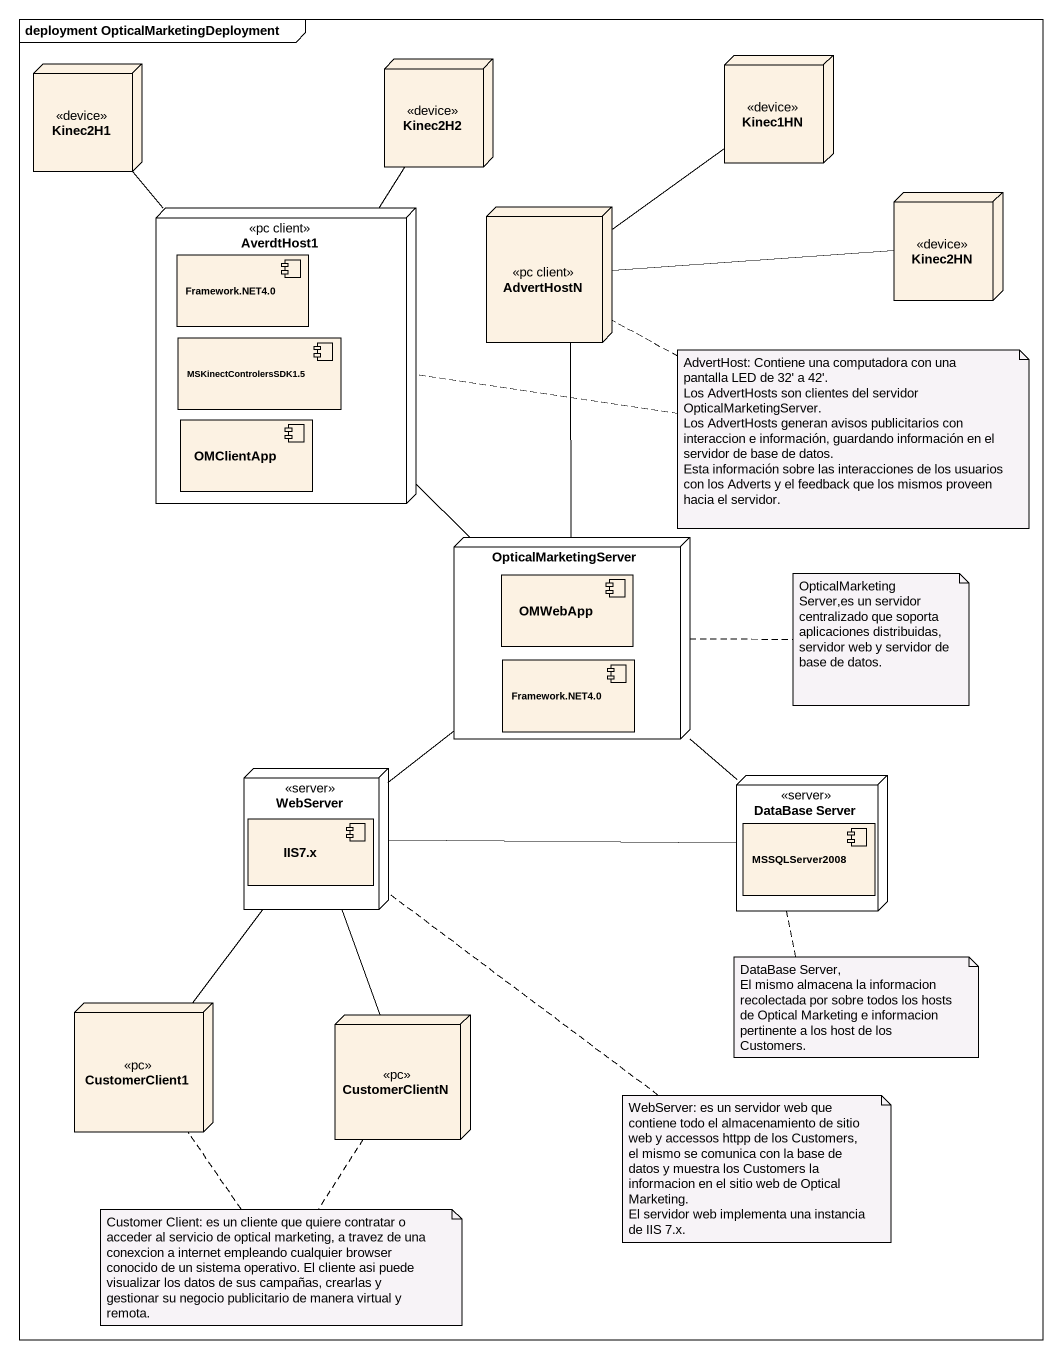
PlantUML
@startuml
mainframe deployment OpticalMarketingDeployment
node Kinec2H1 <<device>>
node Kinec2H2 <<device>>
node Kinec1HN <<device>>
node AverdtHost1 <<pc client>> {
  component "Framework.NET4.0" as Framework_NET4_0
  component "MSKinectControlersSDK1.5" as MSKinectControlersSDK1_5
  component OMClientApp
}
node AdvertHostN <<pc client>>
node Kinec2HN <<device>>
node OpticalMarketingServer {
  component OMWebApp
  component "Framework.NET4.0" as Framework_NET4_0_2
}
node WebServer <<server>> {
  component "IIS7.x" as IIS7_x
}
node "DataBase Server" as DataBase_Server <<server>> {
  component MSSQLServer2008
}
node CustomerClient1 <<pc>>
node CustomerClientN <<pc>>
Kinec2H1 -- AverdtHost1
AverdtHost1 -up- Kinec2H2
AverdtHost1 -- OpticalMarketingServer
AdvertHostN -up- Kinec1HN
AdvertHostN -right- Kinec2HN
AdvertHostN -- OpticalMarketingServer
OpticalMarketingServer -- DataBase_Server
WebServer -up- OpticalMarketingServer
WebServer -right- DataBase_Server
WebServer -- CustomerClientN
CustomerClient1 -up- WebServer
note as N1
  AdvertHost: Contiene una computadora con una pantalla LED de 32' a 42'.
  Los AdvertHosts son clientes del servidor OpticalMarketingServer.
  Los AdvertHosts generan avisos publicitarios con interaccion e información, guardando información en el servidor de base de datos.
  Esta información sobre las interacciones de los usuarios con los Adverts y el feedback que los mismos proveen hacia el servidor.
end note
N1 .. AverdtHost1
N1 .. AdvertHostN
note right of OpticalMarketingServer : OpticalMarketing Server,es un servidor centralizado que soporta aplicaciones distribuidas, servidor web y servidor de base de datos.
note bottom of DataBase_Server
  DataBase Server,
  El mismo almacena la informacion recolectada por sobre todos los hosts de Optical Marketing e informacion pertinente a los host de los Customers.
end note
note bottom of WebServer
  WebServer: es un servidor web que contiene todo el almacenamiento de sitio web y accessos httpp de los Customers, el mismo se comunica con la base de datos y muestra los Customers la informacion en el sitio web de Optical Marketing.
  El servidor web implementa una instancia de IIS 7.x.
end note
note as N5
  Customer Client: es un cliente que quiere contratar o acceder al servicio de optical marketing, a travez de una conexcion a internet empleando cualquier browser conocido de un sistema operativo. El cliente asi puede visualizar los datos de sus campañas, crearlas y gestionar su negocio publicitario de manera virtual y remota.
end note
N5 .. CustomerClient1
N5 .. CustomerClientN
@enduml
